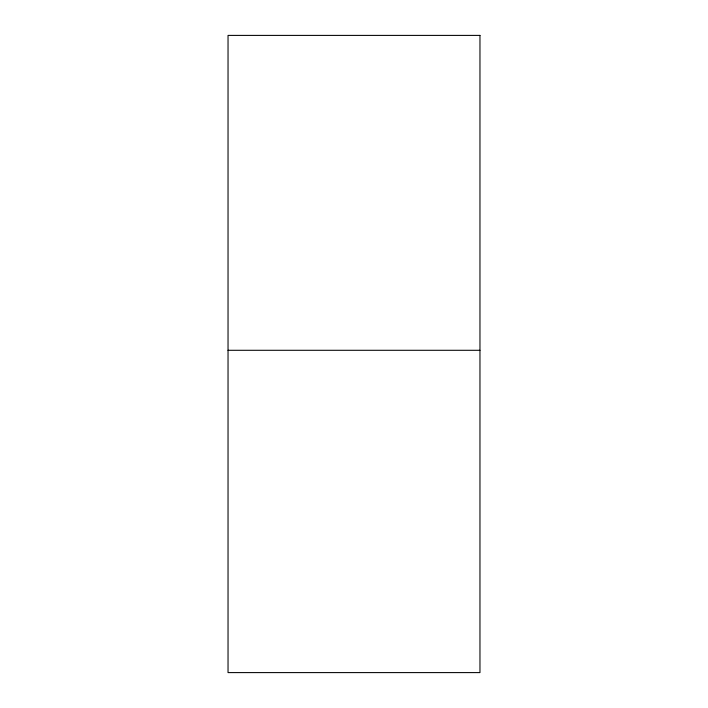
<?xml version="1.0" encoding="UTF-8"?>
<svg xmlns="http://www.w3.org/2000/svg" width="708" height="708" viewBox="0 0 708 708"><rect width="100%" height="100%" fill="white"/><g stroke="black" fill="none" stroke-linecap="round" stroke-linejoin="round"><path stroke-width="1.06" d="M228.038 350.292L479.962 350.292M479.962 35.4L228.038 35.4L228.038 672.6L479.962 672.6L479.962 35.4"/></g></svg>
